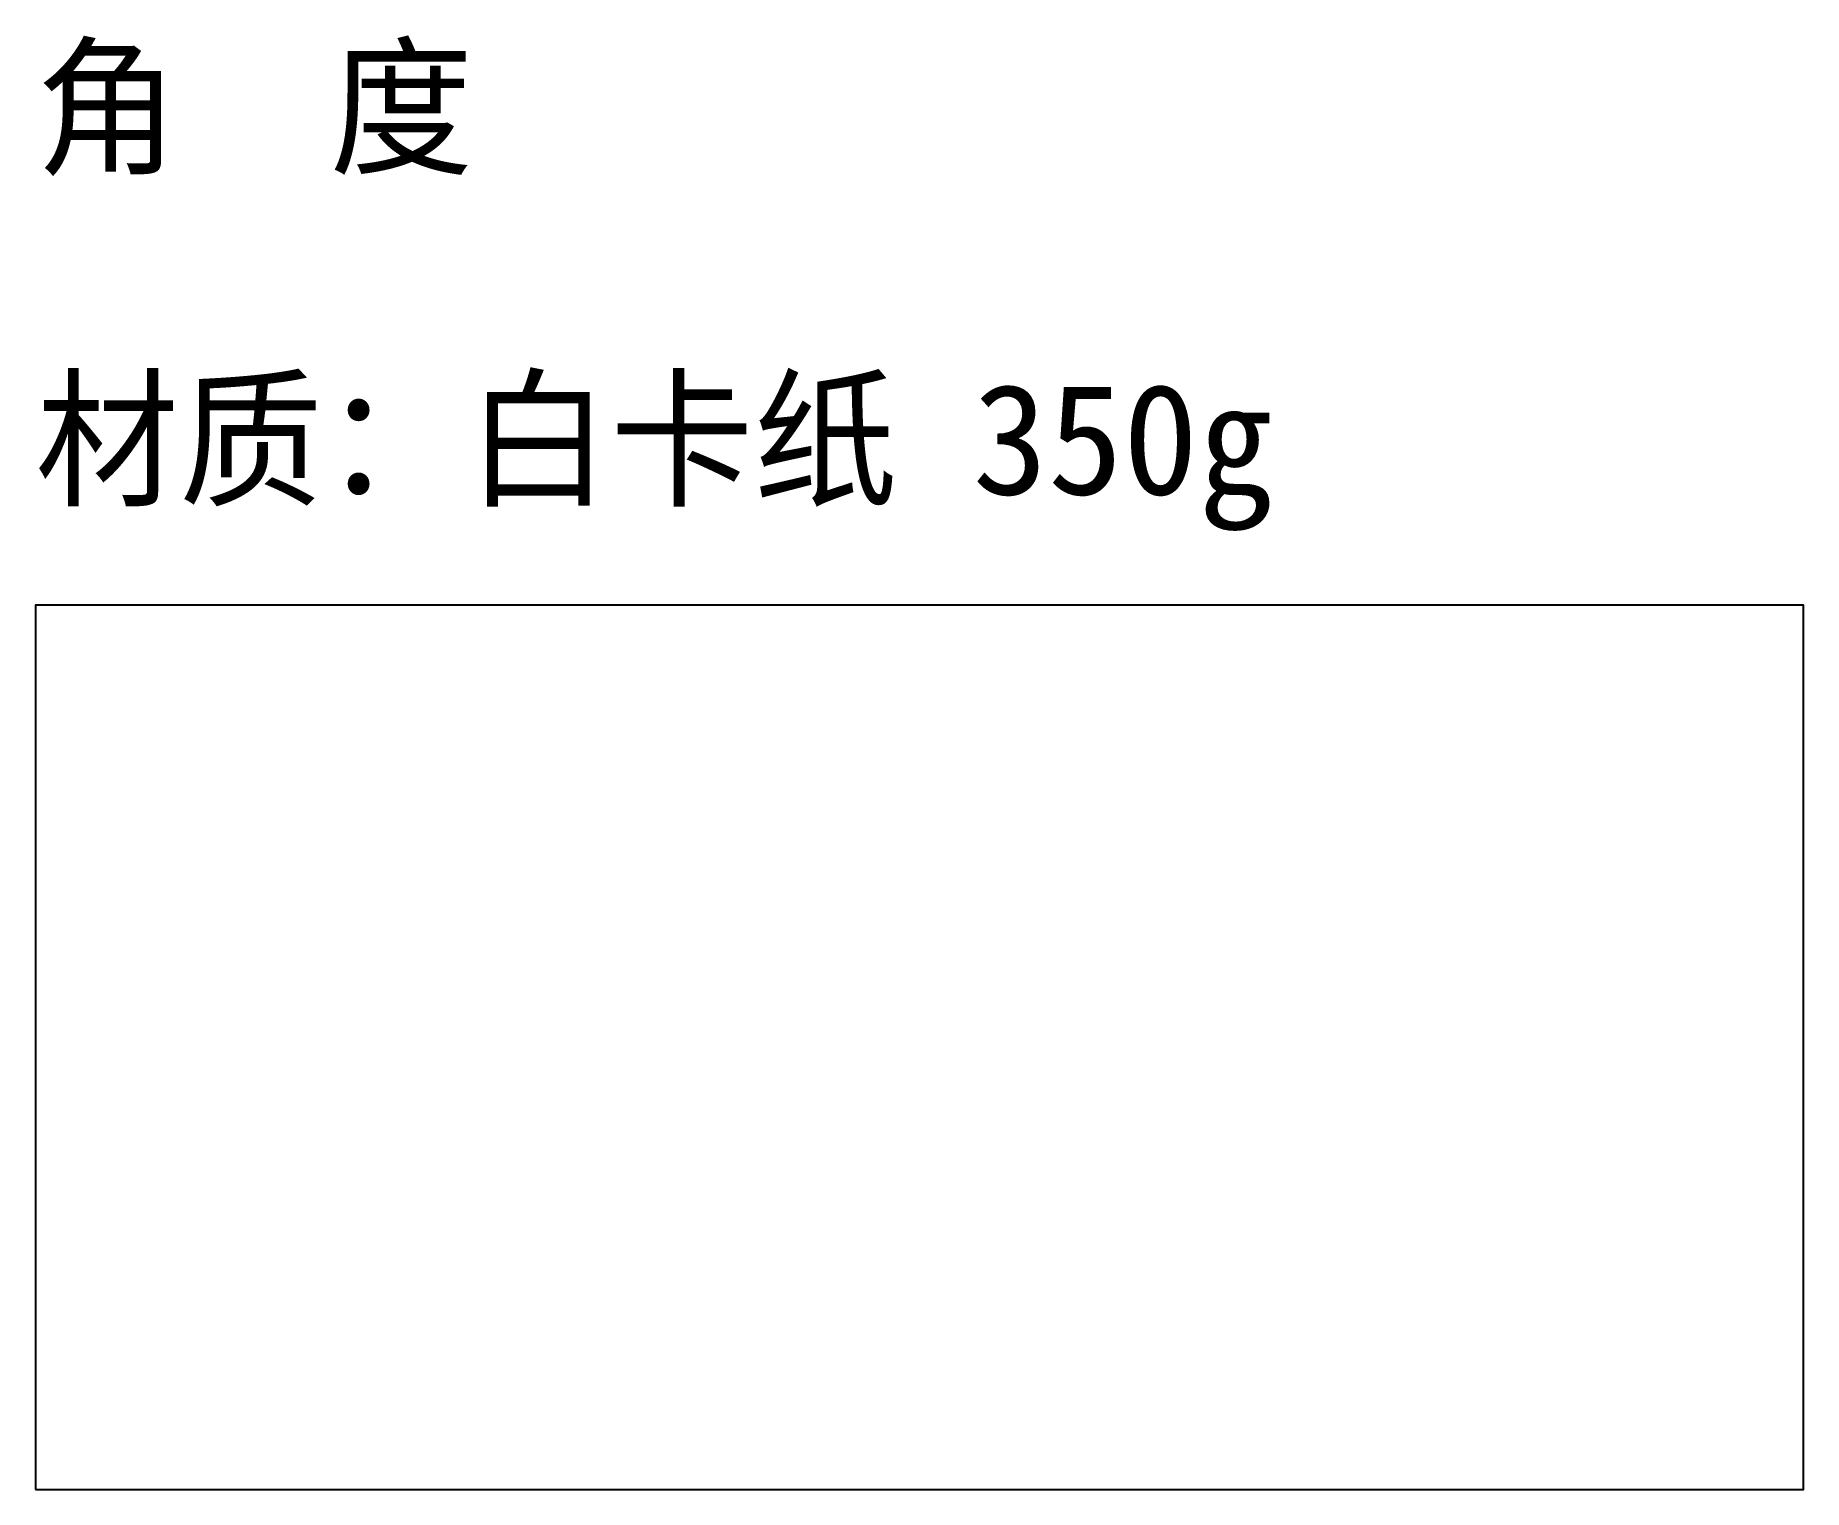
# Model space of a CAD drawing. Header units: millimetres. Extents: x 0 to 40, y 0 to 32.9.
import ezdxf

# ---------------------------------------------------------------- set-up
doc = ezdxf.new("R2010")
doc.units = ezdxf.units.MM

msp = doc.modelspace()

# ---------------------------------------------------------------- linework, layer by layer
msp.add_lwpolyline([(0, 0), (40, 0), (40, 20), (0, 20)], close=True)

# ---------------------------------------------------------------- texts
msp.add_text('角  度', height=2.5).set_placement((0, 30))
at = {"insert": (0, 25), "char_height": 2.5, "attachment_point": 1}
msp.add_mtext('材质：白卡纸 350g', dxfattribs=at)

doc.saveas('drawing.dxf')
